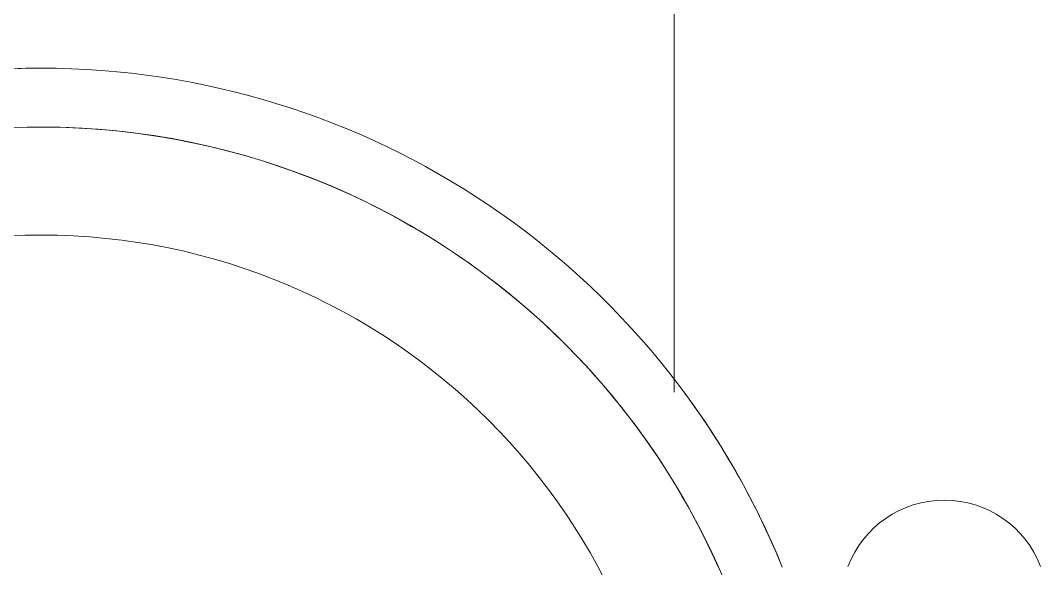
# Model space of a CAD drawing. Header units: millimetres. Extents: x 596 to 768, y 309 to 423.
# Drawn here: x 690.9108 to 691.0022, y 408.8728 to 408.9219 of the extents above; entities that cross this region are included whole.
import ezdxf

# ---------------------------------------------------------------- set-up
doc = ezdxf.new("R2010")
doc.units = ezdxf.units.MM
doc.layers.add('1- 3', color=3, linetype='Continuous')

# ---------------------------------------------------------------- blocks, each defined once
blk = doc.blocks.new('CTOBOM')
at = {"color": 0, "lineweight": 20}
blk.add_line((4.155877, -0.365165), (4.214845, -0.365165), dxfattribs=at)
for points in [[(4.230477, -0.332326), (4.226894, -0.333691), (4.224526, -0.337127), (4.224526, -0.340962), (4.224526, -0.344796), (4.226894, -0.348232), (4.230477, -0.349597)], [(4.230477, -0.332326), (4.226894, -0.333691), (4.224526, -0.337127), (4.224526, -0.340962), (4.224526, -0.344796), (4.226894, -0.348232), (4.230477, -0.349597)], [(4.25753, -0.365165), (4.226179, -0.365165), (4.200763, -0.39058), (4.200763, -0.421932), (4.200763, -0.453284), (4.226179, -0.478699), (4.25753, -0.478699)]]:
    blk.add_open_spline(points, degree=3, knots=[0, 0, 0, 0, 1, 1, 1, 2, 2, 2, 2], dxfattribs=at)
for points in [[(4.230526, -0.35548), (4.203487, -0.366468), (4.185801, -0.392745), (4.185801, -0.421932)], [(4.25753, -0.355483), (4.220832, -0.355483), (4.191082, -0.385234), (4.191082, -0.421932)], [(4.230526, -0.35548), (4.224789, -0.357812), (4.219378, -0.360877), (4.214427, -0.364598)], [(4.230631, -0.361171), (4.206587, -0.371816), (4.191082, -0.395637), (4.191082, -0.421932)], [(4.230631, -0.361171), (4.228202, -0.362247), (4.225839, -0.363468), (4.223556, -0.364826)], [(4.185801, -0.421932), (4.185801, -0.451119), (4.203487, -0.477395), (4.230526, -0.488384)], [(4.185801, -0.421932), (4.185801, -0.461547), (4.217915, -0.49366), (4.25753, -0.49366)], [(4.191082, -0.421932), (4.191082, -0.448226), (4.206587, -0.472048), (4.230631, -0.482692)]]:
    blk.add_open_spline(points, degree=3, dxfattribs=at)

msp = doc.modelspace()

# ---------------------------------------------------------------- block references
at = {"layer": '1- 3', "rotation": 270}
msp.add_blockref('CTOBOM', (691.334551, 413.103426), dxfattribs=at)

doc.saveas('drawing.dxf')
